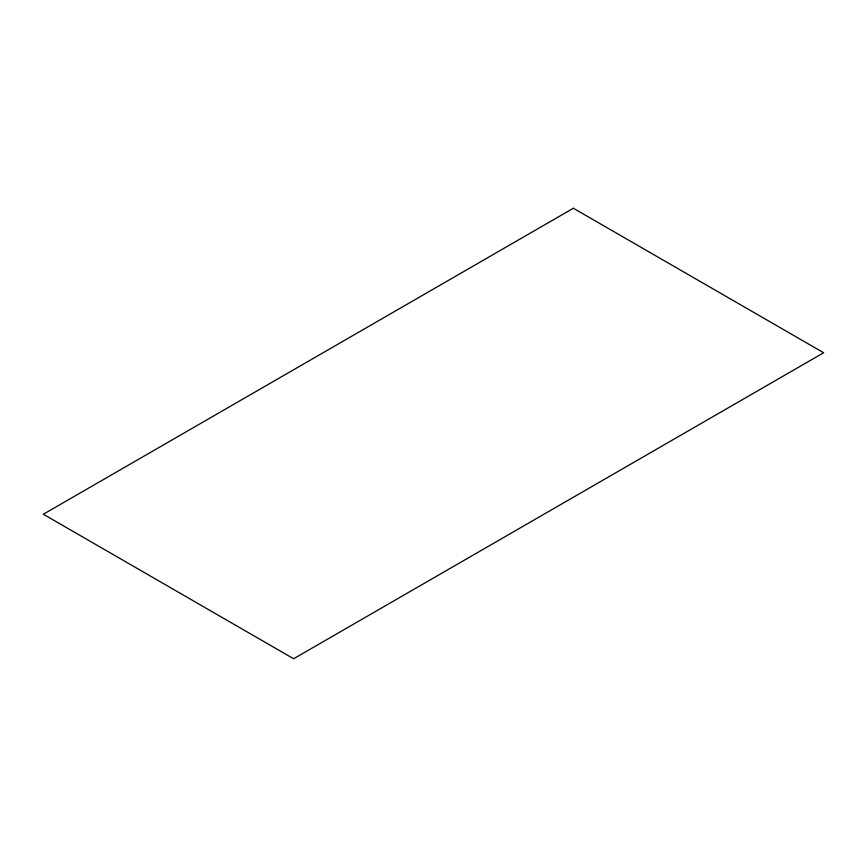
<?xml version="1.0" encoding="UTF-8"?>
<svg xmlns="http://www.w3.org/2000/svg" width="867" height="867" viewBox="0 0 867 867"><rect width="100%" height="100%" fill="white"/><g stroke="black" fill="none" stroke-linecap="round" stroke-linejoin="round"><path stroke-width="1.3" d="M573.369 208.253L43.35 514.25L293.631 658.747L823.65 352.75L573.369 208.253"/></g></svg>
